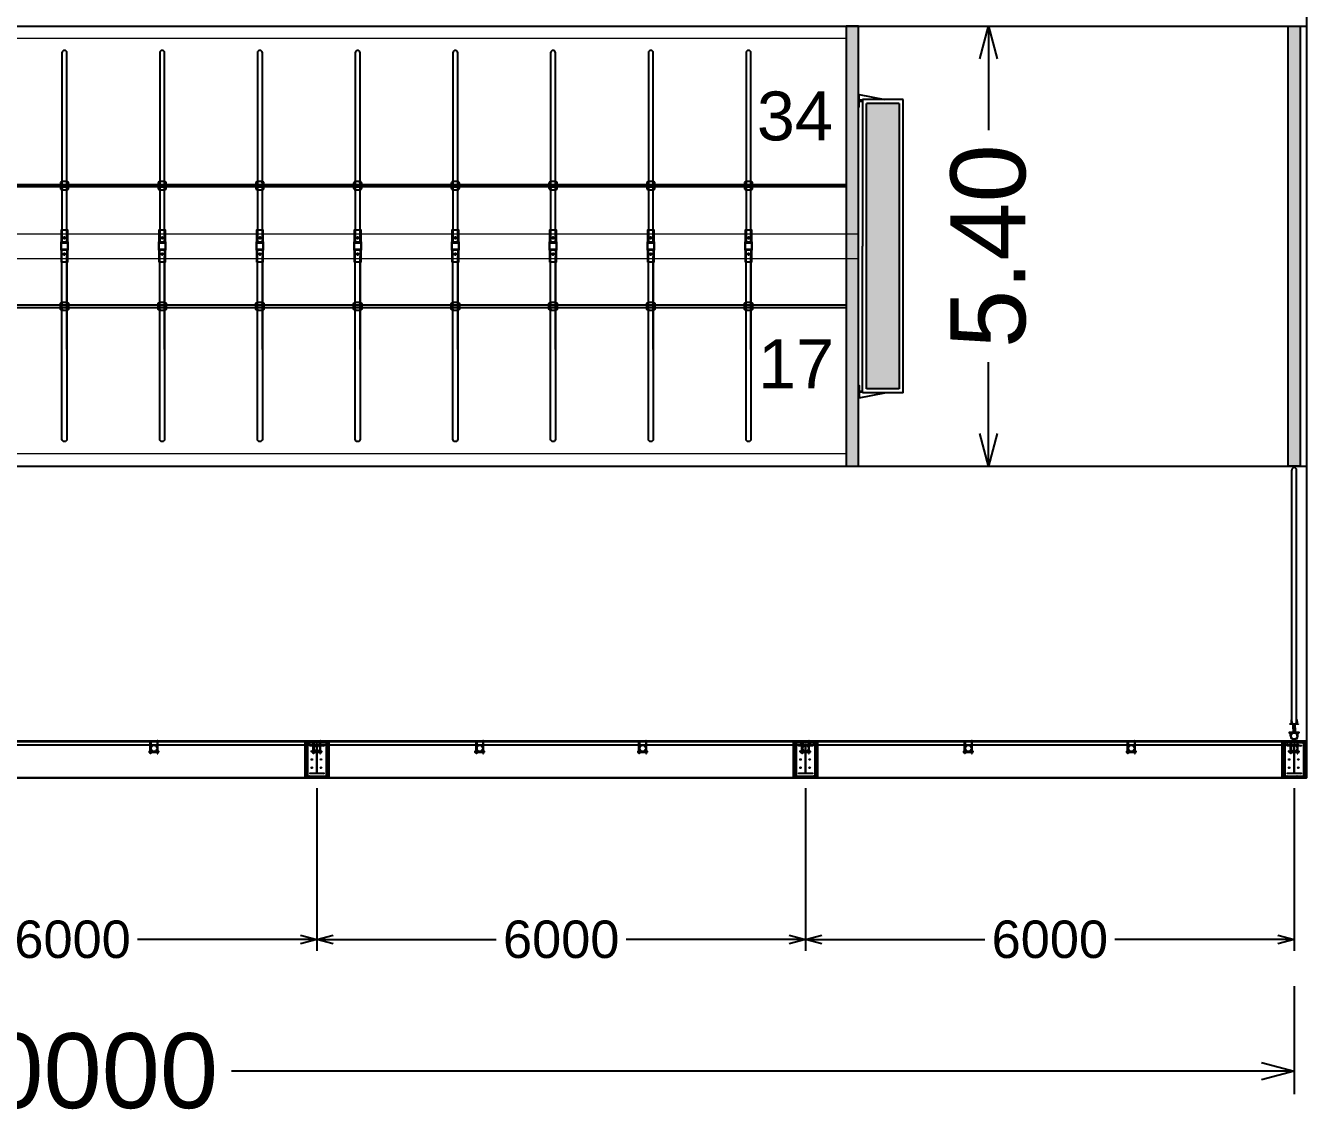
# Model space of a CAD drawing. Header units: millimetres. Extents: x -61993 to 642891, y -429158 to 50967.
# Drawn here: x 457816 to 473543, y -234146 to -220713 of the extents above; entities that cross this region are included whole.
import ezdxf

# ---------------------------------------------------------------- set-up
doc = ezdxf.new("R2010")
doc.units = ezdxf.units.MM
doc.linetypes.add('ACAD_ISO03W100', pattern=[30, 12, -18])
for name, color, linetype, lineweight in [('0.00', 252, 'Continuous', 0), ('0.05', 40, 'Continuous', 5), ('0.09', 172, 'Continuous', 9), ('0.13', 10, 'Continuous', 13), ('HATCH', 251, 'Continuous', 0), ('WF 300 X 150', 43, 'Continuous', 0)]:
    doc.layers.add(name, color=color, linetype=linetype, lineweight=lineweight)
for name, color, linetype in [('DIM', 1, 'Continuous'), ('Gate', 6, 'Continuous'), ('Railing', 7, 'Continuous'), ('Steel', 152, 'Continuous'), ('TEXT', 152, 'Continuous')]:
    doc.layers.add(name, color=color, linetype=linetype)
doc.styles.add('Arial', font='arial.ttf')
doc.styles.add('Arial Narrow', font='ARIALN.TTF')
doc.styles.add('SANSERIF23', font='sanss___.ttf', dxfattribs={"height": 2.3})
doc.dimstyles.new('Sagoe_2K3_m', dxfattribs={"dimscale": 25, "dimtxt": 2.3, "dimasz": 1, "dimexe": 0.7, "dimexo": 0.625, "dimtad": 0, "dimlfac": 0.001, "dimzin": 1, "dimdsep": 46, "dimtxsty": 'SANSERIF23', "dimblk": 'OPEN30', "dimcen": 1, "dimclrd": 1, "dimclre": 1, "dimclrt": 152, "dimadec": 0, "dimazin": 0, "dimtfac": 1, "dimtofl": 0, "dimtmove": 1, "dimatfit": 3, "dimfxl": 1, "dimarcsym": 0})
pattern_1 = [(45, (1363.141, -798.975), (-8.838835, 8.838835), []), (45, (1371.98, -798.975), (-8.838835, 8.838835), [15.625, -3.125, 0, -3.125])]

# ---------------------------------------------------------------- blocks, each defined once
blk = doc.blocks.new('_Open30')
at = {"color": 0, "linetype": 'ByBlock', "lineweight": -2}
for p, q in [((-1, 0.268), (0, 0)), ((0, 0), (-1, -0.268)), ((0, 0), (-1, 0))]:
    blk.add_line(p, q, dxfattribs=at)
blk = doc.blocks.new('*D53')
at = {"layer": 'Defpoints', "color": 0, "transparency": 16777216}
for p in [(455393, -229944), (461393, -229944), (461393, -231927)]:
    blk.add_point(p, dxfattribs=at)
at = {"layer": 'DIM', "color": 1, "lineweight": -2, "transparency": 16777216}
for p, q in [((455393, -230069), (455393, -232067)), ((461393, -230069), (461393, -232067)), ((455593, -231927), (457595, -231927)), ((461193, -231927), (459191, -231927))]:
    blk.add_line(p, q, dxfattribs=at)
at = {"layer": 'DIM', "color": 1, "lineweight": -2, "transparency": 16777216, "xscale": 200, "yscale": 200, "zscale": 200, "rotation": 180}
blk.add_blockref('_Open30', (455393, -231927), dxfattribs=at)
at = {"layer": 'DIM', "color": 1, "lineweight": -2, "transparency": 16777216, "xscale": 200, "yscale": 200, "zscale": 200}
blk.add_blockref('_Open30', (461393, -231927), dxfattribs=at)
at = {"layer": 'DIM', "color": 152, "transparency": 16777216, "insert": (458393, -231927), "char_height": 460, "attachment_point": 5, "style": 'SANSERIF23'}
blk.add_mtext('6000', dxfattribs=at)
blk = doc.blocks.new('*D52')
at = {"layer": 'Defpoints', "color": 0, "transparency": 16777216}
for p in [(461393, -229944), (467393, -229944), (467393, -231927)]:
    blk.add_point(p, dxfattribs=at)
at = {"layer": 'DIM', "color": 1, "lineweight": -2, "transparency": 16777216}
for p, q in [((461393, -230069), (461393, -232067)), ((467393, -230069), (467393, -232067)), ((461593, -231927), (463595, -231927)), ((467193, -231927), (465191, -231927))]:
    blk.add_line(p, q, dxfattribs=at)
at = {"layer": 'DIM', "color": 1, "lineweight": -2, "transparency": 16777216, "xscale": 200, "yscale": 200, "zscale": 200, "rotation": 180}
blk.add_blockref('_Open30', (461393, -231927), dxfattribs=at)
at = {"layer": 'DIM', "color": 1, "lineweight": -2, "transparency": 16777216, "xscale": 200, "yscale": 200, "zscale": 200}
blk.add_blockref('_Open30', (467393, -231927), dxfattribs=at)
at = {"layer": 'DIM', "color": 152, "transparency": 16777216, "insert": (464393, -231927), "char_height": 460, "attachment_point": 5, "style": 'SANSERIF23'}
blk.add_mtext('6000', dxfattribs=at)
blk = doc.blocks.new('*D51')
at = {"layer": 'Defpoints', "color": 0, "transparency": 16777216}
for p in [(467393, -229944), (473393, -229944), (473393, -231927)]:
    blk.add_point(p, dxfattribs=at)
at = {"layer": 'DIM', "color": 1, "lineweight": -2, "transparency": 16777216}
for p, q in [((467393, -230069), (467393, -232067)), ((473393, -230069), (473393, -232067)), ((467593, -231927), (469595, -231927)), ((473193, -231927), (471191, -231927))]:
    blk.add_line(p, q, dxfattribs=at)
at = {"layer": 'DIM', "color": 1, "lineweight": -2, "transparency": 16777216, "xscale": 200, "yscale": 200, "zscale": 200, "rotation": 180}
blk.add_blockref('_Open30', (467393, -231927), dxfattribs=at)
at = {"layer": 'DIM', "color": 1, "lineweight": -2, "transparency": 16777216, "xscale": 200, "yscale": 200, "zscale": 200}
blk.add_blockref('_Open30', (473393, -231927), dxfattribs=at)
at = {"layer": 'DIM', "color": 152, "transparency": 16777216, "insert": (470393, -231927), "char_height": 460, "attachment_point": 5, "style": 'SANSERIF23'}
blk.add_mtext('6000', dxfattribs=at)
blk = doc.blocks.new('*D73')
at = {"layer": 'Defpoints', "color": 0, "transparency": 16777216}
for p in [(443393, -231532), (473393, -232251), (473393, -233543)]:
    blk.add_point(p, dxfattribs=at)
at = {"layer": 'DIM', "color": 1, "lineweight": -2, "transparency": 16777216}
for p, q in [((443393, -231782), (443393, -233823)), ((473393, -232501), (473393, -233823)), ((443793, -233543), (456440, -233543)), ((472993, -233543), (460346, -233543))]:
    blk.add_line(p, q, dxfattribs=at)
at = {"layer": 'DIM', "color": 1, "lineweight": -2, "transparency": 16777216, "xscale": 400, "yscale": 400, "zscale": 400, "rotation": 180}
blk.add_blockref('_Open30', (443393, -233543), dxfattribs=at)
at = {"layer": 'DIM', "color": 1, "lineweight": -2, "transparency": 16777216, "xscale": 400, "yscale": 400, "zscale": 400}
blk.add_blockref('_Open30', (473393, -233543), dxfattribs=at)
at = {"layer": 'DIM', "color": 152, "transparency": 16777216, "insert": (458393, -233543), "char_height": 920, "attachment_point": 5, "style": 'SANSERIF23'}
blk.add_mtext('30000', dxfattribs=at)
blk = doc.blocks.new('*U26')
at = {"layer": 'HATCH'}
h = blk.add_hatch(color=0, dxfattribs=at)
h.dxf.hatch_style = 1
h.paths.add_polyline_path([(5400, 75), (5400, -75), (0, -75), (0, 75)])
blk.add_lwpolyline([(5400, 75), (5400, -75), (0, -75), (0, 75)], close=True)
blk = doc.blocks.new('*U29')
at = {"color": 42}
for p, q in [((0, 46), (38, 46)), ((0, 38), (38, 38)), ((178, 38), (148, 38)), ((178, 30), (148, 30)), ((0, -38), (38, -38)), ((0, -46), (38, -46)), ((178, -30), (148, -30)), ((178, -38), (148, -38))]:
    blk.add_line(p, q, dxfattribs=at)
at = {"color": 160}
for p, q in [((93, 13), (43, 13)), ((84, 9), (43, 9)), ((93, 13), (143, 13)), ((102, 9), (143, 9)), ((84, -9), (43, -9)), ((93, -13), (43, -13)), ((93, -13), (143, -13)), ((102, -9), (143, -9))]:
    blk.add_line(p, q, dxfattribs=at)
for points in [[(38, -60), (43, -60), (43, 60), (38, 60)], [(148, -50), (143, -50), (143, 50), (148, 50)]]:
    blk.add_lwpolyline(points, close=True, dxfattribs=at)
blk.add_lwpolyline([(123, -9), (123, 9)])
blk.add_circle((93, 0), 12.7)
at = {"color": 42}
for centre, radius, start, end in [((0, 0), 46, 90, 270), ((178, 0), 38, 52.1364, 90), ((178, 0), 38, 270, 307.8636)]:
    blk.add_arc(centre, radius, start, end, dxfattribs=at)
at = {"layer": 'Gate'}
for p, q in [((178, 30), (3263, 30)), ((178, -30), (3263, -30))]:
    blk.add_line(p, q, dxfattribs=at)
at = {"layer": 'Gate', "color": 0}
blk.add_arc((178, 0), 30, 90, 270, dxfattribs=at)
at = {"layer": 'Gate'}
blk.add_arc((3263, 0), 30, 270, 90, dxfattribs=at)
at = {"layer": 'Railing'}
blk.add_circle((0, 0), 38, dxfattribs=at)
blk = doc.blocks.new('Steel Column')
at = {"layer": 'Steel'}
blk.add_lwpolyline([(150, -225), (150, 225), (-150, 225), (-150, -225)], close=True, dxfattribs=at)
blk = doc.blocks.new('*U134')
blk.add_blockref('Steel Column', (0, 0))
blk = doc.blocks.new('*U135')
at = {"color": 0, "linetype": 'ByBlock', "lineweight": -2, "transparency": 16777216}
for p in [(18000, -32700), (24000, -32700), (30000, -32700)]:
    blk.add_blockref('*U134', p, dxfattribs=at)
blk = doc.blocks.new('A$C085D16B7')
at = {"layer": '0.00', "ltscale": 0.5}
h = blk.add_hatch(dxfattribs=at)
h.set_pattern_fill('ANSI35', color=256, scale=50, style=0)
h.set_pattern_definition(pattern_1)
h.paths.add_polyline_path([(450, 288), (0, 288), (25, 250), (425, 250)])
h.paths.add_polyline_path([(425, 25), (25, 25), (0, -12), (450, -12)])
h = blk.add_hatch(dxfattribs=at)
h.set_pattern_fill('ANSI35', color=256, scale=50, style=0)
h.set_pattern_definition([(135, (-913.16, -798.975), (8.83883, 8.83883), []), (135, (-921.999, -798.975), (8.83883, 8.83883), [15.625, -3.125, 0, -3.125])])
h.paths.add_polyline_path([(0, 288), (25, 250), (25, 25), (0, -12)])
at = {"layer": '0.00'}
h = blk.add_hatch(dxfattribs=at)
h.set_pattern_fill('ANSI31', color=256, scale=30, angle=-90, style=0)
h.set_pattern_definition([(315, (619428.904, -11494.7824), (2.65165043, 2.65165043), [])])
edge = h.paths.add_edge_path()
edge.add_line((389, 225), (400, 225))
edge.add_line((400, 225), (400, 50))
edge.add_line((400, 50), (389, 50))
edge.add_line((389, 50), (389, 129))
edge.add_arc((384, 129), 5, 0, 90)
edge.add_line((384, 134), (66, 134))
edge.add_arc((66, 129), 5, 90, 180)
edge.add_line((61, 129), (61, 50))
edge.add_line((61, 50), (50, 50))
edge.add_line((50, 50), (50, 225))
edge.add_line((50, 225), (61, 225))
edge.add_line((61, 225), (61, 146))
edge.add_arc((66, 146), 5, 180, 270)
edge.add_line((66, 141), (384, 141))
edge.add_arc((384, 146), 5, -90, 0)
edge.add_line((389, 146), (389, 225))
at = {"layer": '0.00', "ltscale": 0.5}
h = blk.add_hatch(dxfattribs=at)
h.set_pattern_fill('ANSI35', color=256, scale=50, style=0)
h.set_pattern_definition(pattern_1)
h.paths.add_polyline_path([(450, 288), (425, 250), (425, 25), (450, -12)])
at = {"layer": '0.05', "ltscale": 0.5}
for points in [[(0, 288), (25, 250)], [(425, 250), (450, 288)], [(25, 25), (0, -12)], [(425, 25), (450, -12)]]:
    blk.add_lwpolyline(points, dxfattribs=at)
blk.add_lwpolyline([(0, -12), (450, -12), (450, 288), (0, 288)], close=True, dxfattribs=at)
at = {"layer": '0.05'}
blk.add_lwpolyline([(25, 250), (25, 25), (425, 25), (425, 250)], close=True, dxfattribs=at)
at = {"layer": '0.09'}
blk.add_lwpolyline([(389, 225), (400, 225), (400, 50), (389, 50), (389, 129, 0.414214), (384, 134), (66, 134, 0.414214), (61, 129), (61, 50), (50, 50), (50, 225), (61, 225), (61, 146, 0.414214), (66, 141), (384, 141, 0.414214), (389, 146)], format="xyb", close=True, dxfattribs=at)
at = {"layer": 'WF 300 X 150'}
for p, q in [((113, 200), (137, 200)), ((125, 212), (125, 188)), ((237, 200), (213, 200)), ((225, 212), (225, 188)), ((337, 200), (313, 200)), ((325, 212), (325, 188)), ((113, 88), (137, 88)), ((125, 76), (125, 99)), ((237, 88), (213, 88)), ((225, 76), (225, 99)), ((337, 88), (313, 88)), ((325, 76), (325, 99))]:
    blk.add_line(p, q, dxfattribs=at)
for centre in [(125, 200), (225, 200), (325, 200), (125, 88), (225, 88), (325, 88)]:
    blk.add_circle(centre, 9.55, dxfattribs=at)
blk = doc.blocks.new('*U136')
at = {"layer": '0.05', "ltscale": 0.5, "rotation": 89.99999999999999}
blk.add_blockref('A$C085D16B7', (138, -225), dxfattribs=at)
blk = doc.blocks.new('*U137')
at = {"color": 0, "linetype": 'ByBlock', "lineweight": -2, "transparency": 16777216}
for p in [(18000, 0), (24000, 0), (30000, 0)]:
    blk.add_blockref('*U136', p, dxfattribs=at)
blk = doc.blocks.new('*D39')
at = {"layer": 'Defpoints', "color": 0, "transparency": 16777216}
for p in [(468043, -220719), (468043, -226119), (469639, -226119)]:
    blk.add_point(p, dxfattribs=at)
at = {"layer": 'DIM', "color": 1, "lineweight": -2, "transparency": 16777216}
for p, q in [((468293, -220719), (469919, -220719)), ((469639, -221119), (469639, -221994)), ((469639, -225719), (469639, -224844)), ((468293, -226119), (469919, -226119))]:
    blk.add_line(p, q, dxfattribs=at)
at = {"layer": 'DIM', "color": 1, "lineweight": -2, "transparency": 16777216, "xscale": 400, "yscale": 400, "zscale": 400}
for p, rotation in [((469639, -220719), 90), ((469639, -226119), 270)]:
    blk.add_blockref('_Open30', p, dxfattribs=dict(at, rotation=rotation))
at = {"layer": 'DIM', "color": 152, "transparency": 16777216, "insert": (469639, -223419), "char_height": 920, "attachment_point": 5, "rotation": 90, "style": 'SANSERIF23'}
blk.add_mtext('5.40', dxfattribs=at)
blk = doc.blocks.new('double_divider')
at = {"color": 94}
for p, q in [((-50, 754), (50, 754)), ((-50, 726), (50, 726)), ((-50, -726), (50, -726)), ((-50, -754), (50, -754))]:
    blk.add_line(p, q, dxfattribs=at)
at = {"color": 150}
for p, q in [((-30, -1269), (-30, -128)), ((30, -1269), (30, -128))]:
    blk.add_line(p, q, dxfattribs=at)
for points in [[(30, 40), (30, 2370, 1), (-30, 2370), (-30, 40)], [(30, -40), (30, -2370, -1), (-30, -2370), (-30, -40)]]:
    blk.add_lwpolyline(points, format="xyb", dxfattribs=at)
at = {"color": 94}
for points in [[(-30, 690), (30, 690, 0.414214), (50, 710), (50, 770, 0.414214), (30, 790), (-30, 790, 0.414214), (-50, 770), (-50, 710, 0.414214)], [(-30, -690), (30, -690, -0.414214), (50, -710), (50, -770, -0.414214), (30, -790), (-30, -790, -0.414214), (-50, -770), (-50, -710, -0.414214)]]:
    blk.add_lwpolyline(points, format="xyb", close=True, dxfattribs=at)
at = {"color": 42}
for points in [[(-29, 780), (-34, 782), (-38, 780), (-38, 775), (-34, 772), (-29, 775)], [(-29, 700), (-34, 698), (-38, 700), (-38, 705), (-34, 708), (-29, 705)], [(29, 780), (34, 782), (38, 780), (38, 775), (34, 772), (29, 775)], [(29, 700), (34, 698), (38, 700), (38, 705), (34, 708), (29, 705)], [(10, 94), (0, 89), (-10, 94), (-10, 106), (0, 111), (10, 106)], [(10, -106), (0, -111), (-10, -106), (-10, -94), (0, -89), (10, -94)], [(-29, -700), (-34, -698), (-38, -700), (-38, -705), (-34, -708), (-29, -705)], [(-29, -780), (-34, -782), (-38, -780), (-38, -775), (-34, -772), (-29, -775)], [(29, -700), (34, -698), (38, -700), (38, -705), (34, -708), (29, -705)], [(29, -780), (34, -782), (38, -780), (38, -775), (34, -772), (29, -775)]]:
    blk.add_lwpolyline(points, close=True, dxfattribs=at)
blk.add_lwpolyline([(-38, -200), (-38, 200), (38, 200), (38, -200)], close=True)
at = {"color": 6}
blk.add_lwpolyline([(-38, -200), (-38, 200), (38, 200), (38, -200)], close=True, dxfattribs=at)
at = {"color": 150}
for points in [[(-30, 40), (30, 40)], [(-30, -40), (30, -40)]]:
    blk.add_lwpolyline(points, dxfattribs=at)
at = {"color": 42}
for centre, radius in [((-34, 777), 2.5), ((-34, 703), 2.5), ((34, 777), 2.5), ((34, 703), 2.5), ((0, 100), 7), ((0, 100), 7), ((0, -100), 7), ((0, -100), 7), ((-34, -703), 2.5), ((-34, -777), 2.5), ((34, -703), 2.5), ((34, -777), 2.5)]:
    blk.add_circle(centre, radius, dxfattribs=at)
at = {"layer": '0.00'}
blk.add_lwpolyline([(-50, -50), (50, -50), (50, 50), (-50, 50)], close=True, dxfattribs=at)
blk = doc.blocks.new('*U30')
at = {"true_color": 0x636466}
h = blk.add_hatch(color=251, dxfattribs=at)
h.dxf.hatch_style = 1
h.paths.add_polyline_path([(20700, 5400), (20550, 5400), (20550, 0), (20700, 0)])
h = blk.add_hatch(color=251, dxfattribs=at)
h.dxf.hatch_style = 1
h.paths.add_polyline_path([(0, 5300), (150, 5300), (150, 0), (0, 0)])
for points in [[(150, 0), (0, 0), (0, 5400), (150, 5400)], [(150, 0), (0, 0), (0, 5400), (150, 5400)], [(20550, 0), (20700, 0), (20700, 5400), (20550, 5400)], [(20550, 0), (20700, 0), (20700, 5400), (20550, 5400)]]:
    blk.add_lwpolyline(points, close=True)
at = {"layer": '0.05'}
for points in [[(150, 2850), (20700, 2850)], [(150, 2850), (20700, 2850)], [(150, 2550), (20700, 2550)], [(150, 2550), (20700, 2550)]]:
    blk.add_lwpolyline(points, dxfattribs=at)
at = {"layer": '0.13'}
for p, q in [((20550, 5400), (150, 5400)), ((20550, 5400), (150, 5400)), ((20550, 5250), (150, 5250)), ((20550, 5250), (150, 5250)), ((20550, 150), (150, 150)), ((20550, 150), (150, 150)), ((20550, 0), (150, 0)), ((20550, 0), (150, 0))]:
    blk.add_line(p, q, dxfattribs=at)
for points in [[(0, 0), (0, 5400)], [(0, 0), (0, 5400)], [(20700, 0), (20700, 5400)], [(20700, 0), (20700, 5400)], [(150, 150), (150, 5250)], [(150, 150), (150, 5250)], [(20550, 150), (20550, 5250)], [(20550, 150), (20550, 5250)]]:
    blk.add_lwpolyline(points, dxfattribs=at)
at = {"layer": 'Railing'}
for points in [[(150, 3456), (20550, 3456)], [(150, 3456), (20550, 3456)], [(20550, 3428), (150, 3428)], [(20550, 3428), (150, 3428)], [(20550, 1976), (150, 1976)], [(20550, 1976), (150, 1976)], [(150, 1948), (20550, 1948)], [(150, 1948), (20550, 1948)]]:
    blk.add_lwpolyline(points, dxfattribs=at)
for p in [(1350, 2702), (2550, 2702), (3750, 2702), (4950, 2702), (6150, 2702), (7350, 2702), (8550, 2702), (9750, 2702), (10950, 2702), (12150, 2702), (13350, 2702), (14550, 2702), (15750, 2702), (16950, 2702), (18150, 2702), (19350, 2702)]:
    blk.add_blockref('double_divider', p)
at = {"layer": 'TEXT', "insert": (728, 1248), "char_height": 600, "attachment_point": 5, "style": 'Arial Narrow'}
blk.add_mtext_dynamic_manual_height_columns('1', width=311.83, gutter_width=0.7, heights=[0], dxfattribs=at)
at = {"layer": 'TEXT', "style": 'Arial'}
for tag, p in [('N2', (201, 4001)), ('N3', (19453, 3998)), ('N1', (19467, 956))]:
    blk.add_attdef(tag, p, '', height=600, dxfattribs=at)
blk = doc.blocks.new('Wa-flat-10')
blk.add_hatch(color=151).paths.add_polyline_path([(-50, -1750), (-50, 1750), (-450, 1750), (-450, -1750)])
at = {"color": 7}
for p, q in [((-500, -1800), (-500, 1800)), ((-500, 1800), (0, 1800)), ((-450, 1750), (-50, 1750)), ((-450, 1750), (-450, -1750)), ((40, 1860), (-273, 1800)), ((-50, -1750), (-50, 1750)), ((0, 1800), (0, 0)), ((0, -1800), (0, 0)), ((-500, -1800), (0, -1800)), ((-450, -1750), (-50, -1750)), ((40, -1860), (-273, -1800))]:
    blk.add_line(p, q, dxfattribs=at)
for points in [[(0, 1790), (40, 1790), (40, 1780), (0, 1780)], [(0, -1790), (40, -1790), (40, -1780), (0, -1780)]]:
    blk.add_lwpolyline(points, dxfattribs=at)
for points in [[(50, 1710), (40, 1710), (40, 1860), (50, 1860)], [(50, -1710), (40, -1710), (40, -1860), (50, -1860)]]:
    blk.add_lwpolyline(points, close=True, dxfattribs=at)
blk = doc.blocks.new('*U113')
at = {"color": 42, "linetype": 'ACAD_ISO03W100', "ltscale": 0.01}
for p, q in [((46, 2046), (38, 2046)), ((46, 2038), (38, 2038)), ((46, 1962), (38, 1962)), ((46, 1954), (38, 1954)), ((46, 46), (38, 46)), ((46, 38), (38, 38)), ((46, -38), (38, -38)), ((46, -46), (38, -46))]:
    blk.add_line(p, q, dxfattribs=at)
at = {"color": 42}
for p, q in [((55, 2050), (47, 2050)), ((55, 2047), (47, 2047)), ((55, 2050), (55, 2034)), ((63, 2046), (55, 2046)), ((63, 2038), (63, 2046)), ((55, 2037), (47, 2037)), ((55, 2034), (47, 2034)), ((55, 1966), (47, 1966)), ((55, 1963), (47, 1963)), ((55, 1953), (47, 1953)), ((55, 1950), (47, 1950)), ((55, 2038), (63, 2038)), ((55, 1950), (55, 1966)), ((55, 1962), (63, 1962)), ((63, 1954), (55, 1954)), ((63, 1962), (63, 1954)), ((55, 50), (47, 50)), ((55, 47), (47, 47)), ((55, 37), (47, 37)), ((55, 34), (47, 34)), ((55, 50), (55, 34)), ((63, 46), (55, 46)), ((55, 38), (63, 38)), ((63, 38), (63, 46)), ((55, -34), (47, -34)), ((55, -37), (47, -37)), ((55, -47), (47, -47)), ((55, -50), (47, -50)), ((55, -50), (55, -34)), ((55, -38), (63, -38)), ((63, -46), (55, -46)), ((63, -38), (63, -46))]:
    blk.add_line(p, q, dxfattribs=at)
for points in [[(38, 2046), (-90, 2046, 1), (-90, 2038), (38, 2038)], [(38, 1954), (-90, 1954, -1), (-90, 1962), (38, 1962)], [(38, 46), (-90, 46, 1), (-90, 38), (38, 38)], [(38, -46), (-90, -46, -1), (-90, -38), (38, -38)]]:
    blk.add_lwpolyline(points, format="xyb", dxfattribs=at)
at = {"color": 160}
for points in [[(46, 2060), (38, 2060), (38, 1940), (46, 1940)], [(46, 60), (38, 60), (38, -60), (46, -60)]]:
    blk.add_lwpolyline(points, close=True, dxfattribs=at)
at = {"color": 42}
for points in [[(46, 2051), (47, 2051), (47, 2033), (46, 2033)], [(46, 1967), (47, 1967), (47, 1949), (46, 1949)], [(46, 51), (47, 51), (47, 33), (46, 33)], [(46, -33), (47, -33), (47, -51), (46, -51)]]:
    blk.add_lwpolyline(points, close=True, dxfattribs=at)
at = {"layer": 'Railing', "color": 1}
for p, q in [((-86, -60), (-86, 2060)), ((-38, 2060), (-38, -60))]:
    blk.add_line(p, q, dxfattribs=at)
at = {"layer": 'Railing', "color": 5}
for centre in [(0, 2000), (0, 0)]:
    blk.add_circle(centre, 38, dxfattribs=at)
blk = doc.blocks.new('*U143')
at = {"xscale": -1, "rotation": 270}
blk.add_blockref('*U113', (-1000, 15.5), dxfattribs=at)
blk = doc.blocks.new('*U144')
at = {"color": 0, "linetype": 'ByBlock', "lineweight": -2, "transparency": 16777216}
for p in [(116000, 0), (118000, 0), (120000, 0), (122000, 0), (124000, 0), (126000, 0), (128000, 0), (130000, 0)]:
    blk.add_blockref('*U143', p, dxfattribs=at)
blk = doc.blocks.new('DenahKandang 4 Row')
for p, q in [((101850, 9000), (132150, 9000)), ((101850, 9000), (132150, 9000)), ((101850, 3600), (132150, 3600)), ((102000, 3600), (132150, 3600)), ((101850, 225), (132150, 225)), ((101850, -225), (132150, -225))]:
    blk.add_line(p, q)
for points in [[(-150, 32925), (132150, 32925), (132150, -225), (-150, -225)], [(-150, 32475), (132150, 32475), (132150, 225), (-150, 225)]]:
    blk.add_lwpolyline(points, close=True)
for name, p in [('*U135', (102000, 32700)), ('*U137', (102000, 0))]:
    blk.add_blockref(name, p)
blk.add_blockref('*U30', (105950, 3600)).add_auto_attribs({'N1': '17', 'N2': '18', 'N3': '34'})
for name, p, rotation in [('*U26', (132000, 9000), 270), ('*U29', (132000, 289.185), 90)]:
    blk.add_blockref(name, p, dxfattribs=dict(rotation=rotation))
at = {"xscale": -1}
blk.add_blockref('Wa-flat-10', (126700, 6300), dxfattribs=at)
at = {"xscale": -1, "rotation": 180}
blk.add_blockref('*U144', (1000, 152.5), dxfattribs=at)
at = {"layer": 'DIM'}
dim = blk.add_linear_dim(base=(128246.183, 3600), p1=(126650, 9000), p2=(126650, 3600), angle=90, dimstyle='Sagoe_2K3_m', dxfattribs=at)
dim.commit()
dim.dimension.update_dxf_attribs({"geometry": '*D39', "text_midpoint": (128246.183, 6300), "insert": (-341392.931, 229718.6)})

msp = doc.modelspace()

# ---------------------------------------------------------------- block references
msp.add_blockref('DenahKandang 4 Row', (341392.931, -229718.6))

# ---------------------------------------------------------------- dimensions: what is measured, and where the dimension line sits
at = {"layer": 'DIM'}
for base, p1, p2, override, picture, middle in [((461392.931, -231926.893), (455392.931, -229943.6), (461392.931, -229943.6), {"dimtxt": 2, "dimdec": 0, "dimlfac": 1}, '*D53', (458392.931, -231926.893)), ((467392.931, -231926.893), (461392.931, -229943.6), (467392.931, -229943.6), {"dimtxt": 2, "dimdec": 0, "dimlfac": 1}, '*D52', (464392.931, -231926.893)), ((473392.931, -231926.893), (467392.931, -229943.6), (473392.931, -229943.6), {"dimtxt": 2, "dimdec": 0, "dimlfac": 1}, '*D51', (470392.931, -231926.893)), ((473392.931, -233542.702), (443392.931, -231532.38), (473392.931, -232250.755), {"dimdec": 0, "dimlfac": 1}, '*D73', (458392.931, -233542.702))]:
    dim = msp.add_linear_dim(base=base, p1=p1, p2=p2, dimstyle='Sagoe_2K3_m', override=override, dxfattribs=at)
    dim.commit()
    dim.dimension.update_dxf_attribs({"geometry": picture, "text_midpoint": middle})

doc.saveas('drawing.dxf')
